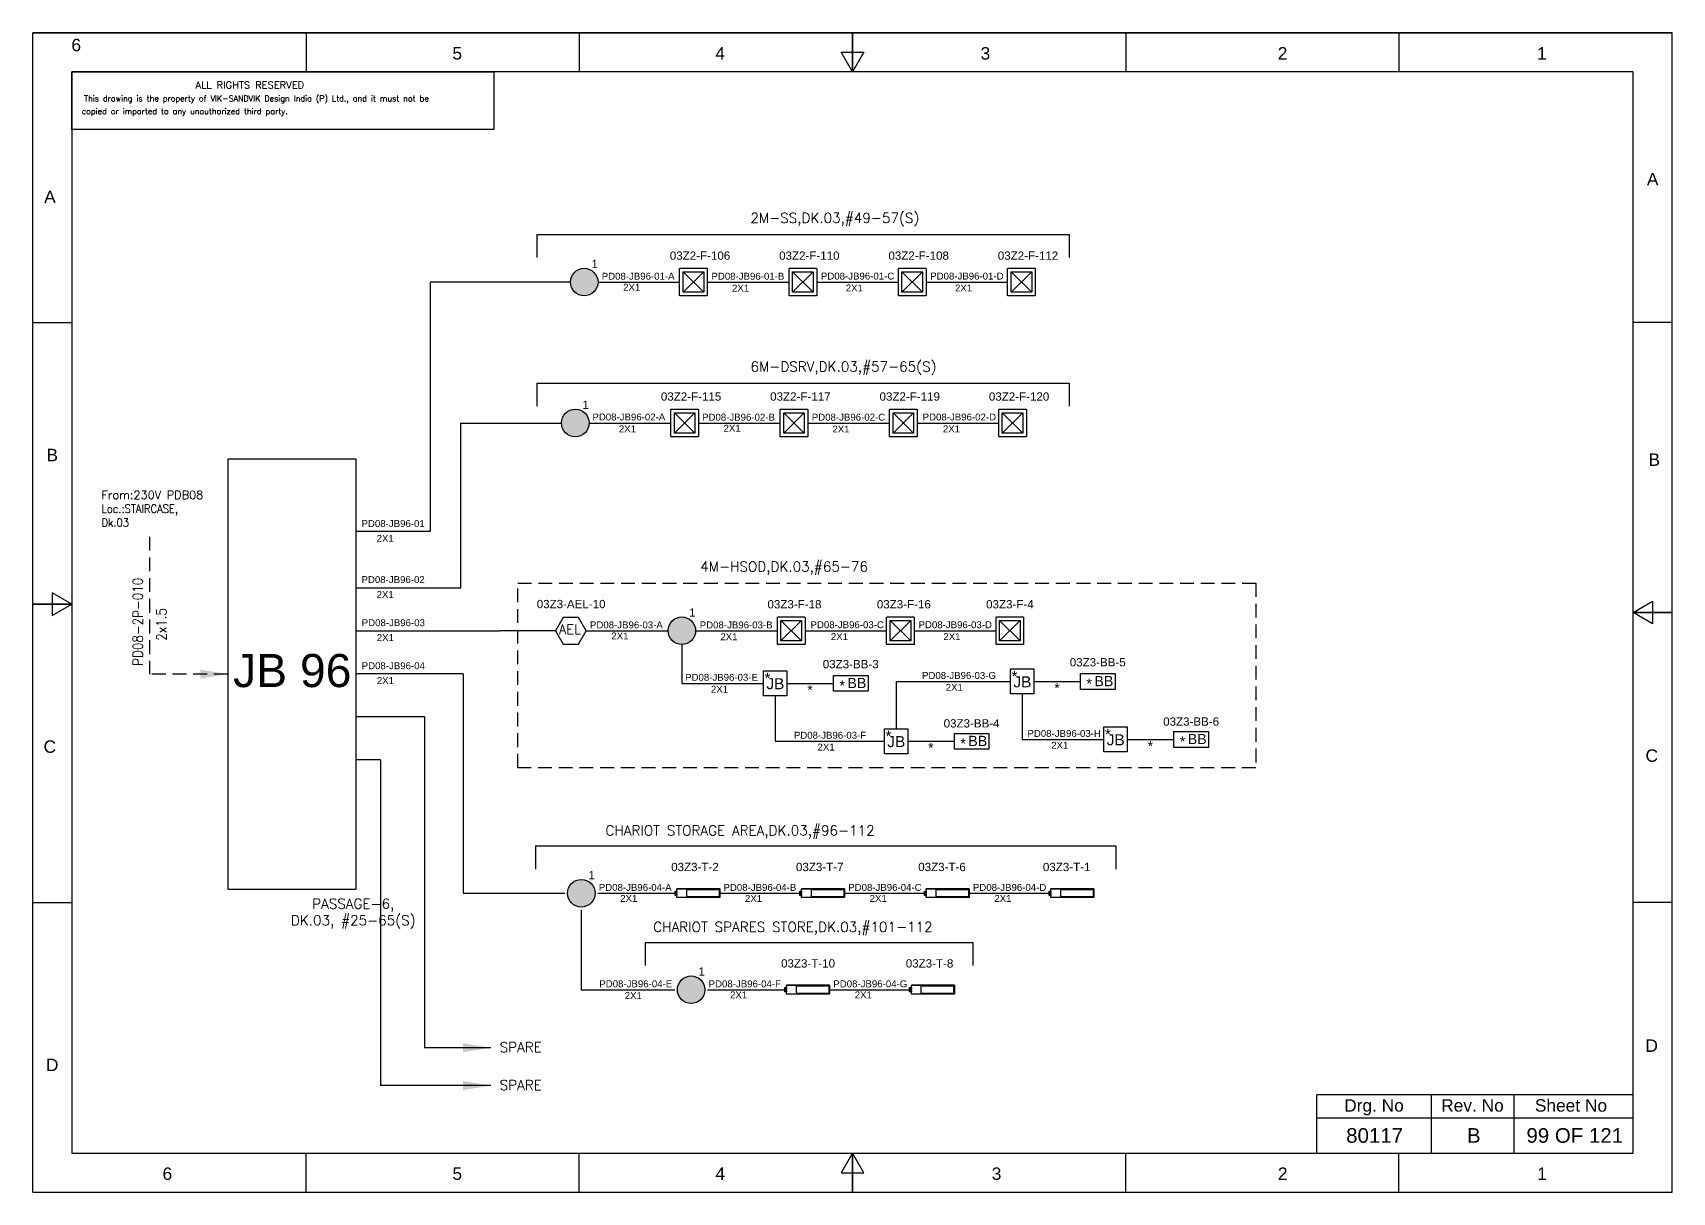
# Model space of a CAD drawing. Header units: inches. Extents: x -3311 to 1429, y -713 to 2436.
# Drawn here: x -340.5 to -43.5, y -152.6 to 57.4 of the extents above; entities that cross this region are included whole.
import ezdxf
from ezdxf.enums import TextEntityAlignment as Align

# ---------------------------------------------------------------- set-up
doc = ezdxf.new("R2010")
doc.units = ezdxf.units.IN
doc.linetypes.add('HIDDEN', pattern=[0.375, 0.25, -0.125])
doc.linetypes.add('SOLID', pattern=[0])
for name, color, linetype in [('BB', 7, 'Continuous'), ('Fmount', 7, 'Continuous'), ('LINE', 3, 'SOLID')]:
    doc.layers.add(name, color=color, linetype=linetype)
for name, color, linetype, lineweight in [('ELEC_TXT-025', 1, 'Continuous', 25), ('HEL-025', 1, 'Continuous', 25), ('HEL-035', 2, 'Continuous', 35)]:
    doc.layers.add(name, color=color, linetype=linetype, lineweight=lineweight)
doc.styles.add('_NORMAL', font='arial.ttf')
doc.styles.add('ROMAN S', font='romans.shx')
doc.styles.add('ROMANS', font='simplex.shx', dxfattribs={"width": 0.88})
doc.styles.get("Standard").update_dxf_attribs({"font": 'arial.ttf'})
doc.dimstyles.get("Standard").update_dxf_attribs({"dimtxt": 0.18, "dimasz": 0.18, "dimexe": 0.18, "dimexo": 0.0625, "dimgap": 0.09, "dimtad": 0, "dimtih": 1, "dimtoh": 1, "dimdec": 4, "dimzin": 0, "dimdsep": 46, "dimtxsty": 'Standard', "dimcen": 0.09, "dimadec": 0, "dimazin": 0, "dimtfac": 1, "dimtdec": 4, "dimtofl": 0, "dimtmove": 0, "dimatfit": 3, "dimfxl": 1, "dimtolj": 1, "dimtzin": 0, "dimarcsym": 0})

# ---------------------------------------------------------------- blocks, each defined once
blk = doc.blocks.new('bunk_light')
blk.add_lwpolyline([(17773, 202986), (18112, 202986), (18112, 202830), (17773, 202830)], close=True)
at = {"char_height": 100, "attachment_point": 1}
for s, insert in [('*', (17831, 202937)), ('BB', (17909, 202962))]:
    blk.add_mtext_dynamic_manual_height_columns(s, width=182.6, gutter_width=7.5, heights=[0], dxfattribs=dict(at, insert=insert))
blk = doc.blocks.new('LED_BUNK _LIGHT')
at = {"xscale": 0.8, "yscale": 0.8, "zscale": 0.8}
blk.add_blockref('bunk_light', (4436, 38936), dxfattribs=at)
at = {"style": 'ROMAN S', "width": 0.7}
blk.add_attdef('TAG_NO:', text='', height=250, dxfattribs=at).set_placement((18767, 201415), align=Align.CENTER)
blk = doc.blocks.new('fr')
at = {"color": 7, "linetype": 'Continuous'}
for p, q in [((33763.99, 4500.4), (33466.99, 4500.4)), ((33466.99, 4500.4), (33763.99, 4500.4)), ((33466.99, 4290.33), (33466.99, 4500.4)), ((33516.49, 4500.4), (33516.49, 4493.33)), ((33565.99, 4500.4), (33565.99, 4493.33)), ((33615.49, 4500.4), (33615.49, 4493.33)), ((33615.49, 4493.33), (33615.49, 4500.4)), ((33615.49, 4500.4), (33615.49, 4493.33)), ((33664.99, 4500.4), (33664.99, 4493.33)), ((33714.49, 4500.4), (33714.49, 4493.33)), ((33763.99, 4290.33), (33763.99, 4500.4)), ((33763.99, 4290.33), (33763.99, 4500.4)), ((33615.49, 4493.33), (33613.45, 4496.87)), ((33613.45, 4496.87), (33617.53, 4496.87)), ((33617.53, 4496.87), (33615.49, 4493.33)), ((33756.92, 4493.33), (33474.06, 4493.33)), ((33474.06, 4493.33), (33474.06, 4297.41)), ((33756.92, 4297.41), (33756.92, 4493.33)), ((33466.99, 4447.89), (33474.06, 4447.89)), ((33763.99, 4447.89), (33756.92, 4447.89)), ((33474.06, 4396.87), (33470.53, 4398.91)), ((33470.53, 4398.91), (33470.53, 4394.83)), ((33466.99, 4396.87), (33474.06, 4396.87)), ((33474.06, 4396.87), (33466.99, 4396.87)), ((33466.99, 4396.87), (33474.06, 4396.87)), ((33470.53, 4394.83), (33474.06, 4396.87)), ((33756.92, 4395.37), (33760.45, 4397.41)), ((33760.45, 4397.41), (33760.45, 4393.33)), ((33763.99, 4395.37), (33756.92, 4395.37)), ((33760.45, 4393.33), (33756.92, 4395.37)), ((33756.92, 4395.37), (33763.99, 4395.37)), ((33763.99, 4395.37), (33756.92, 4395.37)), ((33466.99, 4342.85), (33474.06, 4342.85)), ((33763.99, 4342.85), (33756.92, 4342.85)), ((33474.06, 4297.41), (33756.92, 4297.41)), ((33516.49, 4290.33), (33516.49, 4297.41)), ((33565.99, 4290.33), (33565.99, 4297.41)), ((33615.49, 4297.41), (33613.45, 4293.87)), ((33615.49, 4290.33), (33615.49, 4297.41)), ((33617.53, 4293.87), (33615.49, 4297.41)), ((33615.49, 4297.41), (33615.49, 4290.33)), ((33615.49, 4290.33), (33615.49, 4297.41)), ((33664.99, 4290.33), (33664.99, 4297.41)), ((33714.49, 4290.33), (33714.49, 4297.41)), ((33613.45, 4293.87), (33617.53, 4293.87)), ((33466.99, 4290.33), (33763.99, 4290.33)), ((33466.99, 4290.33), (33763.99, 4290.33))]:
    blk.add_line(p, q, dxfattribs=at)
at = {"color": 7, "style": '_NORMAL'}
for s, p in [('6', (33474.86, 4498.18)), ('5', (33543.88, 4496.68)), ('4', (33591.52, 4496.68)), ('3', (33639.57, 4496.68)), ('2', (33693.41, 4496.68)), ('1', (33740.39, 4496.68)), ('A', (33760.45, 4473.88)), ('A', (33470.1, 4470.68)), ('B', (33470.52, 4423.9)), ('B', (33760.74, 4423.06)), ('C', (33470.08, 4371.07)), ('C', (33760.29, 4369.44)), ('D', (33760.27, 4316.89)), ('D', (33470.51, 4313.39)), ('6', (33491.37, 4293.69)), ('5', (33543.89, 4293.69)), ('4', (33591.53, 4293.69)), ('3', (33641.59, 4293.69)), ('2', (33693.43, 4293.69)), ('1', (33740.41, 4293.69))]:
    blk.add_text(s, height=2.25, dxfattribs=at).set_placement(p, align=Align.MIDDLE_CENTER)
blk = doc.blocks.new('A$C4BAD7D21')
at = {"layer": 'HEL-025'}
blk.add_lwpolyline([(-34000, 0), (-34000, 2086), (-18714, 2086), (-18714, 0)], close=True, dxfattribs=at)
at = {"layer": 'HEL-025', "style": 'ROMANS'}
for s, p in [('This drawing is the property of VIK-SANDVIK Design India (P) Ltd., and it must not be', (-33558, 1016)), (' copied or imparted to any unauthorized third party.', (-33785, 550))]:
    blk.add_text(s, height=210, dxfattribs=at).set_placement(p)
at = {"layer": 'HEL-035', "style": 'ROMANS'}
blk.add_text('     ALL RIGHTS RESERVED', height=262.5, dxfattribs=at).set_placement((-30497, 1476))
blk = doc.blocks.new('FIXED_KEY_SWITCH')
h = blk.add_hatch(color=1)
h.dxf.hatch_style = 1
edge = h.paths.add_edge_path()
edge.add_arc((848.13, 1737.46), 2.5, 0, 360)
at = {"color": 1}
blk.add_circle((848.13, 1737.46), 2.5, dxfattribs=at)
at = {"color": 7, "insert": (849.44, 1741.5), "char_height": 1.5, "attachment_point": 1, "style": '_NORMAL'}
blk.add_mtext_dynamic_manual_height_columns('1', width=1.5, gutter_width=7.5, heights=[0], dxfattribs=at)
blk = doc.blocks.new('SWT')
blk.add_blockref('FIXED_KEY_SWITCH', (0, 0))
blk.add_attdef('TAG_NO', (844.55, 1741.11), '', height=1.5)
blk = doc.blocks.new('LED FLUSH MOUNT')
for p, q in [((114818, 79432), (114604, 79219)), ((114604, 79432), (114818, 79219))]:
    blk.add_line(p, q)
blk.add_lwpolyline([(114572, 79470), (114850, 79470, -0.414214), (114856, 79464), (114856, 79186, -0.414214), (114850, 79180), (114572, 79180, -0.414214), (114566, 79186), (114566, 79464, -0.414214)], format="xyb", close=True)
blk.add_lwpolyline([(114604, 79432), (114818, 79432), (114818, 79219), (114604, 79219)], close=True)
blk = doc.blocks.new('LED Flush Mounted Light 22W')
blk.add_blockref('LED FLUSH MOUNT', (0, 0))
at = {"style": 'ROMANS', "width": 0.7}
blk.add_attdef('TAG_NO.:', (113905, 79579), '', height=250, dxfattribs=at)
blk = doc.blocks.new('2A')
at = {"color": 7, "lineweight": -3, "ltscale": 2.5}
blk.add_line((790.02, 1997.62, -0.03), (782.23, 1997.62, -0.03), dxfattribs=at)
at = {"color": 7, "lineweight": -3, "ltscale": 2.5, "elevation": -0.03}
for points in [[(781.91, 1997.21), (782.23, 1997.21), (782.23, 1996.94), (781.91, 1996.94)], [(781.91, 1996.7), (782.23, 1996.7), (782.23, 1996.44), (781.91, 1996.44)], [(782.23, 1997.62), (790.02, 1997.62), (790.02, 1996.02), (782.23, 1996.02)], [(784.03, 1997.5), (789.88, 1997.5), (789.88, 1996.14), (784.03, 1996.14)]]:
    blk.add_lwpolyline(points, close=True, dxfattribs=at)
blk = doc.blocks.new('LED TUBE LIGHT 30W')
blk.add_blockref('2A', (179.91, -357.89))
blk.add_attdef('TAG_NO.', (962.52, 1642.97), '', height=1.5)
blk = doc.blocks.new('AEL')
at = {"color": 4}
blk.add_lwpolyline([(989.98, -190.09), (992.75, -190.09), (994.14, -187.69), (992.75, -185.28), (989.98, -185.28), (988.59, -187.69)], close=True, dxfattribs=at)
at = {"color": 4, "style": 'ROMANS'}
blk.add_text('AEL', height=1.725, dxfattribs=at).set_placement((989.2, -188.27))
blk = doc.blocks.new('AEL_L')
blk.add_blockref('AEL', (0, 0))
blk.add_attdef('TAG_NO', (986.55, -183.59), '', height=1.5)
blk = doc.blocks.new('JB')
blk.add_lwpolyline([(1661.35, 1973.02), (1665.59, 1973.02), (1665.59, 1968.5), (1661.35, 1968.5)], close=True)
at = {"color": 7}
for s, p in [('*', (1661.54, 1970.68)), ('JB', (1661.87, 1969.69))]:
    blk.add_text(s, height=2, dxfattribs=at).set_placement(p)
blk = doc.blocks.new('JB_FOR_BUNKLIGHT')
blk.add_blockref('JB', (0, 0))
blk.add_attdef('TAG_NO:', (1659.46, 1975.19), '', height=1.5)

msp = doc.modelspace()

# ---------------------------------------------------------------- linework, layer by layer
for p, q in [((-249.19, 20.91), (-152.8, 20.91)), ((-268.54, 12.26), (-268.54, -32.95)), ((-243.13, 12.26), (-268.54, 12.26)), ((-249.19, -6.03), (-152.8, -6.03)), ((-262.97, -43.11), (-262.97, -13.28)), ((-305.2, -19.82), (-305.2, -97.72)), ((-281.95, -19.82), (-305.2, -19.82)), ((-281.95, -97.72), (-281.95, -19.82)), ((-268.54, -32.95), (-281.95, -32.95)), ((-281.95, -43.11), (-262.97, -43.11)), ((-245.81, -50.92), (-255.96, -50.92)), ((-222.94, -53.42), (-222.94, -60.44)), ((-262.57, -58.72), (-281.95, -58.72)), ((-262.57, -58.72), (-262.57, -98.48)), ((-203.91, -60.44), (-195.47, -60.44)), ((-184.13, -60.1), (-184.13, -68.68)), ((-161.28, -62.36), (-161.28, -70.6)), ((-159.16, -60.1), (-150.72, -60.1)), ((-206.03, -62.69), (-206.03, -70.94)), ((-269.54, -66.52), (-281.95, -66.52)), ((-269.54, -66.52), (-269.54, -126.47)), ((-182.02, -70.94), (-173.58, -70.94)), ((-142.25, -70.6), (-133.81, -70.6)), ((-277.54, -74.32), (-281.95, -74.32)), ((-277.54, -74.32), (-277.54, -133.32)), ((-249.46, -89.91, -0.05), (-144.32, -89.91, -0.05)), ((-305.2, -97.72), (-281.95, -97.72)), ((-241.16, -101.45), (-241.16, -115.95)), ((-229.57, -107.38, -0.05), (-170.23, -107.38, -0.05))]:
    msp.add_line(p, q)
at = {"color": 7, "linetype": 'Continuous'}
for p, q in [((-50.6, -134.97), (-107.92, -134.97)), ((-107.92, -145.57), (-107.92, -134.97)), ((-87.15, -145.57), (-87.15, -134.97)), ((-72.13, -145.57), (-72.13, -134.97)), ((-107.92, -139.15), (-50.6, -139.15))]:
    msp.add_line(p, q, dxfattribs=at)
at = {"linetype": 'HIDDEN', "ltscale": 10}
msp.add_lwpolyline([(-319.41, -33.89), (-319.41, -58.77)], dxfattribs=at)
at = {"linetype": 'HIDDEN', "ltscale": 10, "elevation": -0.03}
msp.add_lwpolyline([(-252.68, -42.26), (-118.98, -42.26), (-118.98, -75.74), (-252.68, -75.74)], close=True, dxfattribs=at)
at = {"layer": 'LINE', "color": 0}
for p, q in [((-249.19, 20.91), (-249.19, 16.73)), ((-152.8, 20.91), (-152.8, 16.73)), ((-238.13, 12.26), (-223.34, 12.26)), ((-218.33, 12.26), (-203.53, 12.26)), ((-198.52, 12.26), (-183.72, 12.26)), ((-178.71, 12.26), (-163.92, 12.26)), ((-249.19, -6.03), (-249.19, -10.22)), ((-152.8, -6.03), (-152.8, -10.22)), ((-262.97, -13.28), (-244.75, -13.28)), ((-239.75, -13.28), (-224.96, -13.28)), ((-219.94, -13.28), (-205.15, -13.28)), ((-200.14, -13.28), (-185.34, -13.28)), ((-180.33, -13.28), (-165.54, -13.28)), ((-281.92, -50.92), (-255.96, -50.92)), ((-240.26, -50.92), (-225.46, -50.92)), ((-220.44, -50.92), (-205.64, -50.92)), ((-200.63, -50.92), (-185.84, -50.92)), ((-180.83, -50.92), (-166.03, -50.92)), ((-222.94, -60.44), (-208.14, -60.44)), ((-184.13, -60.1), (-163.39, -60.1)), ((-206.03, -70.94), (-186.25, -70.94)), ((-161.28, -70.6), (-146.48, -70.6)), ((-249.46, -89.91, -0.05), (-249.46, -94.1, -0.05)), ((-144.32, -89.91, -0.05), (-144.32, -94.1, -0.05)), ((-262.57, -98.48), (-244.13, -98.48)), ((-238.19, -98.48), (-223.86, -98.48)), ((-216.07, -98.48), (-201.27, -98.48)), ((-193.47, -98.48), (-178.68, -98.48)), ((-170.88, -98.48), (-156.08, -98.48)), ((-229.57, -107.38, -0.05), (-229.57, -111.57, -0.05)), ((-170.23, -107.38, -0.05), (-170.23, -111.57, -0.05)), ((-241.16, -115.95), (-224.24, -115.95)), ((-218.29, -115.95), (-203.97, -115.95)), ((-196.17, -115.95), (-181.37, -115.95))]:
    msp.add_line(p, q, dxfattribs=at)

# ---------------------------------------------------------------- block references
for name, p in [('fr', (-33807.52, -4442.97)), ('SWT', (-1088.76, -1725.2)), ('SWT', (-1090.38, -1750.73)), ('SWT', (-1071.07, -1788.37)), ('JB_FOR_BUNKLIGHT', (-1869.5, -2031.2)), ('JB_FOR_BUNKLIGHT', (-1824.75, -2030.86)), ('JB_FOR_BUNKLIGHT', (-1847.6, -2041.69)), ('JB_FOR_BUNKLIGHT', (-1807.84, -2041.36)), ('SWT', (-1089.29, -1835.93)), ('SWT', (-1069.39, -1853.41))]:
    msp.add_blockref(name, p)
ref = msp.add_blockref('AEL_L', (-1234.4, 136.77))
ref.add_attrib('TAG_NO', '03Z3-AEL-10', (-249.23, -46.82), dxfattribs={"color": 4, "height": 1.5})
ref = msp.add_blockref('LED TUBE LIGHT 30W', (-1186, -1737.4, 0.03))
ref.add_attrib('TAG_NO.', '03Z3-T-2', (-224.87, -94.46, 0.03), dxfattribs={"height": 1.5})
ref = msp.add_blockref('LED TUBE LIGHT 30W', (-1163.4, -1737.4, 0.03))
ref.add_attrib('TAG_NO.', '03Z3-T-7', (-202.27, -94.46, 0.03), dxfattribs={"height": 1.5})
ref = msp.add_blockref('LED TUBE LIGHT 30W', (-1140.81, -1737.4, 0.03))
ref.add_attrib('TAG_NO.', '03Z3-T-6', (-180.12, -94.46, 0.03), dxfattribs={"height": 1.5})
ref = msp.add_blockref('LED TUBE LIGHT 30W', (-1118.21, -1737.4, 0.03))
ref.add_attrib('TAG_NO.', '03Z3-T-1', (-157.53, -94.46, 0.03), dxfattribs={"height": 1.5})
ref = msp.add_blockref('LED TUBE LIGHT 30W', (-1166.1, -1754.88, 0.03))
ref.add_attrib('TAG_NO.', '03Z3-T-10', (-204.97, -111.93, 0.03), dxfattribs={"height": 1.5})
ref = msp.add_blockref('LED TUBE LIGHT 30W', (-1143.5, -1754.88, 0.03))
ref.add_attrib('TAG_NO.', '03Z3-T-8', (-182.37, -111.93, 0.03), dxfattribs={"height": 1.5})
at = {"layer": 'BB'}
ref = msp.add_blockref('LED_BUNK _LIGHT', (-625.26, -4697.53), dxfattribs=dict(at, xscale=0.02304, yscale=0.02304, zscale=0.02304))
ref.add_attrib('TAG_NO:', '03Z3-BB-3', dxfattribs={"layer": '0', "height": 1.5}).set_placement((-192.35, -58.16, 0), align=Align.BOTTOM_CENTER)
ref = msp.add_blockref('LED_BUNK _LIGHT', (-580.51, -4697.19), dxfattribs=dict(at, xscale=0.02304, yscale=0.02304, zscale=0.02304))
ref.add_attrib('TAG_NO:', '03Z3-BB-5', dxfattribs={"layer": '0', "height": 1.5}).set_placement((-147.6, -57.82, 0), align=Align.BOTTOM_CENTER)
ref = msp.add_blockref('LED_BUNK _LIGHT', (-603.36, -4708.03), dxfattribs=dict(at, xscale=0.02304, yscale=0.02304, zscale=0.02304))
ref.add_attrib('TAG_NO:', '03Z3-BB-4', dxfattribs={"layer": '0', "height": 1.5}).set_placement((-170.45, -68.89, 0), align=Align.BOTTOM_CENTER)
ref = msp.add_blockref('LED_BUNK _LIGHT', (-563.6, -4707.69), dxfattribs=dict(at, xscale=0.02304, yscale=0.02304, zscale=0.02304))
ref.add_attrib('TAG_NO:', '03Z3-BB-6', dxfattribs={"layer": '0', "height": 1.5}).set_placement((-130.68, -68.56, 0), align=Align.BOTTOM_CENTER)
at = {"layer": 'ELEC_TXT-025', "color": 0, "xscale": 0.005, "yscale": 0.005, "zscale": 0.005}
msp.add_blockref('A$C4BAD7D21', (-163.45, 39.93), dxfattribs=at)
at = {"layer": 'Fmount'}
ref = msp.add_blockref('LED Flush Mounted Light 22W', (-2203.04, -1358.48), dxfattribs=dict(at, xscale=0.01728, yscale=0.01728, zscale=0.01728))
ref.add_attrib('TAG_NO.:', '03Z2-F-106', dxfattribs={"layer": '0', "height": 1.5}).set_placement((-225.12, 15.86), align=Align.BOTTOM_LEFT)
ref = msp.add_blockref('LED Flush Mounted Light 22W', (-2183.23, -1358.48), dxfattribs=dict(at, xscale=0.01728, yscale=0.01728, zscale=0.01728))
ref.add_attrib('TAG_NO.:', '03Z2-F-110', dxfattribs={"layer": '0', "height": 1.5}).set_placement((-205.32, 15.86), align=Align.BOTTOM_LEFT)
ref = msp.add_blockref('LED Flush Mounted Light 22W', (-2163.42, -1358.48), dxfattribs=dict(at, xscale=0.01728, yscale=0.01728, zscale=0.01728))
ref.add_attrib('TAG_NO.:', '03Z2-F-108', dxfattribs={"layer": '0', "height": 1.5}).set_placement((-185.51, 15.86), align=Align.BOTTOM_LEFT)
ref = msp.add_blockref('LED Flush Mounted Light 22W', (-2143.62, -1358.48), dxfattribs=dict(at, xscale=0.01728, yscale=0.01728, zscale=0.01728))
ref.add_attrib('TAG_NO.:', '03Z2-F-112', dxfattribs={"layer": '0', "height": 1.5}).set_placement((-165.7, 15.86), align=Align.BOTTOM_LEFT)
ref = msp.add_blockref('LED Flush Mounted Light 22W', (-2204.66, -1384.02), dxfattribs=dict(at, xscale=0.01728, yscale=0.01728, zscale=0.01728))
ref.add_attrib('TAG_NO.:', '03Z2-F-115', dxfattribs={"layer": '0', "height": 1.5}).set_placement((-226.74, -9.67), align=Align.BOTTOM_LEFT)
ref = msp.add_blockref('LED Flush Mounted Light 22W', (-2184.85, -1384.02), dxfattribs=dict(at, xscale=0.01728, yscale=0.01728, zscale=0.01728))
ref.add_attrib('TAG_NO.:', '03Z2-F-117', dxfattribs={"layer": '0', "height": 1.5}).set_placement((-206.94, -9.67), align=Align.BOTTOM_LEFT)
ref = msp.add_blockref('LED Flush Mounted Light 22W', (-2165.04, -1384.02), dxfattribs=dict(at, xscale=0.01728, yscale=0.01728, zscale=0.01728))
ref.add_attrib('TAG_NO.:', '03Z2-F-119', dxfattribs={"layer": '0', "height": 1.5}).set_placement((-187.13, -9.67), align=Align.BOTTOM_LEFT)
ref = msp.add_blockref('LED Flush Mounted Light 22W', (-2145.24, -1384.02), dxfattribs=dict(at, xscale=0.01728, yscale=0.01728, zscale=0.01728))
ref.add_attrib('TAG_NO.:', '03Z2-F-120', dxfattribs={"layer": '0', "height": 1.5}).set_placement((-167.32, -9.67), align=Align.BOTTOM_LEFT)
ref = msp.add_blockref('LED Flush Mounted Light 22W', (-2185.34, -1421.66), dxfattribs=dict(at, xscale=0.01728, yscale=0.01728, zscale=0.01728))
ref.add_attrib('TAG_NO.:', '03Z3-F-18', dxfattribs={"layer": '0', "height": 1.5}).set_placement((-207.43, -47.31), align=Align.BOTTOM_LEFT)
ref = msp.add_blockref('LED Flush Mounted Light 22W', (-2165.54, -1421.66), dxfattribs=dict(at, xscale=0.01728, yscale=0.01728, zscale=0.01728))
ref.add_attrib('TAG_NO.:', '03Z3-F-16', dxfattribs={"layer": '0', "height": 1.5}).set_placement((-187.62, -47.31), align=Align.BOTTOM_LEFT)
ref = msp.add_blockref('LED Flush Mounted Light 22W', (-2145.73, -1421.66), dxfattribs=dict(at, xscale=0.01728, yscale=0.01728, zscale=0.01728))
ref.add_attrib('TAG_NO.:', '03Z3-F-4', dxfattribs={"layer": '0', "height": 1.5}).set_placement((-167.82, -47.31), align=Align.BOTTOM_LEFT)

# ---------------------------------------------------------------- texts
at = {"color": 7}
for s, height, p in [('PD08-JB96-01-A', 1.25, (-237.46, 12.7, 0.03)), ('2X1', 1.25, (-233.58, 10.7)), ('PD08-JB96-01-B', 1.25, (-217.58, 12.7, 0.03)), ('PD08-JB96-01-C', 1.25, (-197.75, 12.72, 0.11)), ('PD08-JB96-01-D', 1.25, (-177.95, 12.72, 0.11)), ('2X1', 1.25, (-213.86, 10.54, -0.03)), ('2X1', 1.25, (-193.25, 10.57)), ('2X1', 1.25, (-173.45, 10.57)), ('PD08-JB96-02-A', 1.25, (-239.15, -12.81, 0.16)), ('PD08-JB96-02-B', 1.25, (-219.28, -12.84, 0.03)), ('PD08-JB96-02-C', 1.25, (-199.4, -12.84, 0.03)), ('PD08-JB96-02-D', 1.25, (-179.32, -12.81, 0.08)), ('2X1', 1.25, (-234.35, -14.96)), ('2X1', 1.25, (-215.39, -14.84)), ('2X1', 1.25, (-195.67, -14.99, -0.03)), ('2X1', 1.25, (-175.65, -14.96)), ('PD08-JB96-01', 1.25, (-280.97, -32.11)), ('2X1', 1.25, (-278.24, -34.8)), ('PD08-JB96-02', 1.25, (-280.97, -42.27)), ('2X1', 1.25, (-278.24, -44.97)), ('PD08-JB96-03', 1.25, (-280.94, -50.08)), ('PD08-JB96-03-A', 1.25, (-239.59, -50.48, 0.03)), ('PD08-JB96-03-B', 1.25, (-219.7, -50.48, 0.03)), ('PD08-JB96-03-C', 1.25, (-199.63, -50.45, 0.08)), ('PD08-JB96-03-D', 1.25, (-180.06, -50.45, 0.11)), ('2X1', 1.25, (-278.21, -52.77)), ('2X1', 1.25, (-235.71, -52.48)), ('2X1', 1.25, (-215.97, -52.63, -0.03)), ('2X1', 1.25, (-195.95, -52.6)), ('2X1', 1.25, (-175.56, -52.6)), ('PD08-JB96-04', 1.25, (-280.94, -57.88)), ('2X1', 1.25, (-278.21, -60.57)), ('PD08-JB96-03-E', 1.25, (-222.35, -59.97, 0.16)), ('PD08-JB96-03-G', 1.25, (-179.43, -59.64, 0.14)), ('2X1', 1.25, (-217.67, -62.12)), ('*', 1.8, (-200.21, -62.53)), ('2X1', 1.25, (-175.14, -61.79)), ('*', 1.8, (-155.46, -62.2)), ('PD08-JB96-03-F', 1.25, (-202.65, -70.47, 0.14)), ('*', 1.8, (-178.32, -73.03)), ('PD08-JB96-03-H', 1.25, (-160.33, -70.14, 0.14)), ('2X1', 1.25, (-156.04, -72.29)), ('*', 1.8, (-138.55, -72.7)), ('2X1', 1.25, (-198.36, -72.62)), ('PD08-JB96-04-A', 1.25, (-237.99, -98.04, 0.03)), ('PD08-JB96-04-B', 1.25, (-215.4, -98.04, 0.03)), ('PD08-JB96-04-C', 1.25, (-192.8, -98.04, 0.03)), ('PD08-JB96-04-D', 1.25, (-170.21, -98.04, 0.03)), ('2X1', 1.25, (-234.11, -100.04)), ('2X1', 1.25, (-211.51, -100.04)), ('2X1', 1.25, (-188.92, -100.04)), ('2X1', 1.25, (-166.33, -100.04)), ('PD08-JB96-04-E', 1.25, (-237.89, -115.51, 0.03)), ('PD08-JB96-04-F', 1.25, (-218.09, -115.51, 0.03)), ('PD08-JB96-04-G', 1.25, (-195.5, -115.51, 0.03)), ('2X1', 1.25, (-233.29, -117.64)), ('2X1', 1.25, (-214.21, -117.51)), ('2X1', 1.25, (-191.62, -117.51))]:
    msp.add_text(s, height=height, dxfattribs=at).set_placement(p)
at = {"color": 7, "lineweight": 30}
msp.add_text('JB 96', height=6, dxfattribs=at).set_placement((-293.52, -58.12), align=Align.MIDDLE_CENTER)
at = {"color": 7}
for s, height, p in [('Drg. No', 2.246, (-97.55, -136.92)), ('Rev. No', 2.246, (-79.71, -136.92)), ('Sheet No', 2.246, (-61.87, -136.92)), ('80117', 2.653, (-97.44, -142.36)), ('B', 2.65, (-79.47, -142.36)), ('99 OF 121', 2.653, (-61.18, -142.36))]:
    msp.add_text(s, height=height, dxfattribs=at).set_placement(p, align=Align.MIDDLE_CENTER)
at = {"color": 7, "char_height": 1.8, "attachment_point": 1, "style": '_NORMAL'}
for s, insert, width in [('{\\Fromans|c0;\\C2;2M-SS,DK.03,#49-57(S)}', (-210.53, 24.79, 0.22), 74.3987), ('{\\Fromans|c0;\\C2;6M-DSRV,DK.03,#57-65(S)}', (-210.5, -2.15, 0.22), 74.3987), ('{\\Fromans|c0;\\C2;4M-HSOD,DK.03,#65-76}', (-219.61, -38.38, 0.19), 74.3987), ('{\\Fromans|c0;\\C2;CHARIOT STORAGE AREA,DK.03,#96-112}', (-236.77, -86.2, 0.22), 128.8823), ('{\\Fromans|c0;\\C2;CHARIOT SPARES STORE,DK.03,#101-112}', (-228.12, -103.67, 0.22), 128.8823), ('{\\Fromans|c0;\\C2;SPARE}', (-255.95, -125.47), 8.1658), ('{\\Fromans|c0;\\C2;SPARE}', (-255.95, -132.33), 8.1658)]:
    msp.add_mtext(s, dxfattribs=dict(at, insert=insert, width=width))
at = {"color": 7, "insert": (-328.08, -25.55), "char_height": 1.5, "width": 36.8884, "attachment_point": 1}
msp.add_mtext('{\\Fromans|c0;\\C2;From:230V PDB08 \\P\\Fsimplex|c0;\\W0.88;Loc.:STAIRCASE,      \\PDk.03}', dxfattribs=at)
at = {"color": 7, "insert": (-322.4, -57.27), "char_height": 1.8, "width": 17.1296, "attachment_point": 1, "rotation": 90, "style": '_NORMAL'}
msp.add_mtext('{\\Fromans|c0;\\W0.88;PD08-2P-010}', dxfattribs=at)
at = {"color": 7, "insert": (-318.13, -52.71), "char_height": 1.8, "attachment_point": 1, "rotation": 90, "style": '_NORMAL'}
msp.add_mtext('{\\Fsimplex|c0;\\W0.88;2x1.5}', dxfattribs=at)
at = {"color": 7, "insert": (-293.77, -99.48), "char_height": 1.8, "attachment_point": 1, "style": '_NORMAL'}
msp.add_mtext('\\pxqc;{\\Fromans|c0;\\C2;PASSAGE-6, \\PDK.03, #25-65(S)}', dxfattribs=at)

# ---------------------------------------------------------------- leaders
at = {"linetype": 'HIDDEN', "ltscale": 10}
msp.add_leader([(-305.2, -58.77), (-319.41, -58.77)], dimstyle='Standard', override={"dimasz": 5, "dimarcsym": 1}, dxfattribs=at)
for points in [[(-257.57, -126.47), (-269.54, -126.47)], [(-257.57, -133.32), (-277.54, -133.32)]]:
    msp.add_leader(points, dimstyle='Standard', override={"dimasz": 5, "dimarcsym": 1})

doc.saveas('drawing.dxf')
